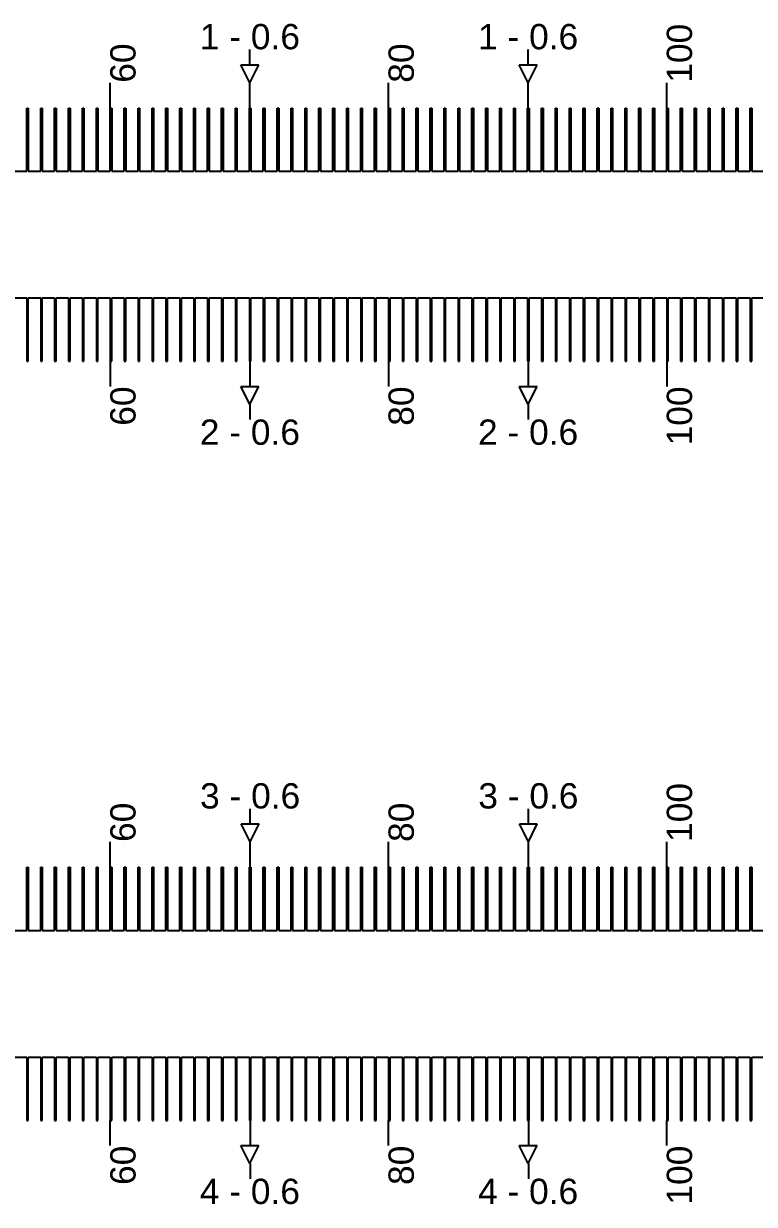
# Model space of a CAD drawing. Extents: x -119394 to 128420, y 74496 to 185496.
# Drawn here: x 44126 to 44414.9, y 112862.7 to 113329.2 of the extents above; entities that cross this region are included whole.
import ezdxf

# ---------------------------------------------------------------- set-up
doc = ezdxf.new("R2010")
doc.units = 13
doc.layers.add('CL - Label-1', color=120, linetype='Continuous')
doc.layers.add('CL - Label-2', color=132, linetype='Continuous')
doc.layers.add('CL - Sub-Micro', color=7, linetype='Continuous', true_color=0x47d1ff)
doc.styles.get("Standard").update_dxf_attribs({"font": 'arial.ttf'})

msp = doc.modelspace()

# ---------------------------------------------------------------- linework, layer by layer
for p, q in [((44215.49, 113312.94), (44215.49, 113318.94)), ((44325.49, 113312.94), (44325.49, 113318.94)), ((44160.29, 113295.86), (44160.29, 113305.86)), ((44215.49, 113295.86), (44215.49, 113305.86)), ((44270.29, 113295.86), (44270.29, 113305.86)), ((44325.49, 113295.86), (44325.49, 113305.86)), ((44380.29, 113295.86), (44380.29, 113305.86)), ((44160.29, 113195.86), (44160.29, 113185.86)), ((44215.49, 113195.86), (44215.49, 113185.86)), ((44270.29, 113195.86), (44270.29, 113185.86)), ((44325.49, 113195.86), (44325.49, 113185.86)), ((44380.29, 113195.86), (44380.29, 113185.86)), ((44215.49, 113178.79), (44215.49, 113172.79)), ((44325.49, 113178.79), (44325.49, 113172.79)), ((44215.59, 113012.94), (44215.59, 113018.94)), ((44325.59, 113012.94), (44325.59, 113018.94)), ((44160.29, 112995.86), (44160.29, 113005.86)), ((44215.59, 112995.86), (44215.59, 113005.86)), ((44270.29, 112995.86), (44270.29, 113005.86)), ((44325.59, 112995.86), (44325.59, 113005.86)), ((44380.29, 112995.86), (44380.29, 113005.86)), ((44160.29, 112885.86), (44160.29, 112895.86)), ((44215.59, 112895.86), (44215.59, 112885.86)), ((44270.29, 112885.86), (44270.29, 112895.86)), ((44325.59, 112895.86), (44325.59, 112885.86)), ((44380.29, 112885.86), (44380.29, 112895.86)), ((44215.59, 112878.79), (44215.59, 112872.79)), ((44325.59, 112878.79), (44325.59, 112872.79))]:
    msp.add_line(p, q)
at = {"layer": 'CL - Label-2'}
for p, q in [((44215.49, 113305.86), (44211.95, 113312.96)), ((44211.95, 113312.96), (44219.02, 113312.96)), ((44215.49, 113305.86), (44219.02, 113312.96)), ((44325.49, 113305.86), (44321.95, 113312.96)), ((44321.95, 113312.96), (44329.02, 113312.96)), ((44325.49, 113305.86), (44329.02, 113312.96)), ((44215.49, 113178.79), (44211.95, 113185.89)), ((44211.95, 113185.89), (44219.02, 113185.89)), ((44215.49, 113178.79), (44219.02, 113185.89)), ((44325.49, 113178.79), (44321.95, 113185.89)), ((44321.95, 113185.89), (44329.02, 113185.89)), ((44325.49, 113178.79), (44329.02, 113185.89)), ((44215.59, 113005.86), (44212.05, 113012.96)), ((44212.05, 113012.96), (44219.12, 113012.96)), ((44215.59, 113005.86), (44219.12, 113012.96)), ((44325.59, 113005.86), (44322.05, 113012.96)), ((44322.05, 113012.96), (44329.12, 113012.96)), ((44325.59, 113005.86), (44329.12, 113012.96)), ((44215.49, 112878.79), (44211.95, 112885.89)), ((44211.95, 112885.89), (44219.02, 112885.89)), ((44215.49, 112878.79), (44219.02, 112885.89)), ((44325.49, 112878.79), (44321.95, 112885.89)), ((44321.95, 112885.89), (44329.02, 112885.89)), ((44325.49, 112878.79), (44329.02, 112885.89))]:
    msp.add_line(p, q, dxfattribs=at)
at = {"layer": 'CL - Sub-Micro'}
for p, q in [((44127.29, 113270.86), (44127.29, 113295.86)), ((44127.29, 113295.86), (44127.89, 113295.86)), ((44127.89, 113295.86), (44127.89, 113270.86)), ((44132.79, 113270.86), (44132.79, 113295.86)), ((44132.79, 113295.86), (44133.39, 113295.86)), ((44133.39, 113295.86), (44133.39, 113270.86)), ((44138.29, 113270.86), (44138.29, 113295.86)), ((44138.29, 113295.86), (44138.89, 113295.86)), ((44138.89, 113295.86), (44138.89, 113270.86)), ((44143.79, 113270.86), (44143.79, 113295.86)), ((44143.79, 113295.86), (44144.39, 113295.86)), ((44144.39, 113295.86), (44144.39, 113270.86)), ((44149.29, 113270.86), (44149.29, 113295.86)), ((44149.29, 113295.86), (44149.89, 113295.86)), ((44149.89, 113295.86), (44149.89, 113270.86)), ((44154.79, 113270.86), (44154.79, 113295.86)), ((44154.79, 113295.86), (44155.39, 113295.86)), ((44155.39, 113295.86), (44155.39, 113270.86)), ((44160.29, 113270.86), (44160.29, 113295.86)), ((44160.29, 113295.86), (44160.89, 113295.86)), ((44160.89, 113295.86), (44160.89, 113270.86)), ((44165.79, 113270.86), (44165.79, 113295.86)), ((44165.79, 113295.86), (44166.39, 113295.86)), ((44166.39, 113295.86), (44166.39, 113270.86)), ((44171.29, 113270.86), (44171.29, 113295.86)), ((44171.29, 113295.86), (44171.89, 113295.86)), ((44171.89, 113295.86), (44171.89, 113270.86)), ((44176.79, 113270.86), (44176.79, 113295.86)), ((44176.79, 113295.86), (44177.39, 113295.86)), ((44177.39, 113295.86), (44177.39, 113270.86)), ((44182.29, 113270.86), (44182.29, 113295.86)), ((44182.29, 113295.86), (44182.89, 113295.86)), ((44182.89, 113295.86), (44182.89, 113270.86)), ((44187.79, 113270.86), (44187.79, 113295.86)), ((44187.79, 113295.86), (44188.39, 113295.86)), ((44188.39, 113295.86), (44188.39, 113270.86)), ((44193.29, 113270.86), (44193.29, 113295.86)), ((44193.29, 113295.86), (44193.89, 113295.86)), ((44193.89, 113295.86), (44193.89, 113270.86)), ((44198.79, 113270.86), (44198.79, 113295.86)), ((44198.79, 113295.86), (44199.39, 113295.86)), ((44199.39, 113295.86), (44199.39, 113270.86)), ((44204.29, 113270.86), (44204.29, 113295.86)), ((44204.29, 113295.86), (44204.89, 113295.86)), ((44204.89, 113295.86), (44204.89, 113270.86)), ((44209.79, 113270.86), (44209.79, 113295.86)), ((44209.79, 113295.86), (44210.39, 113295.86)), ((44210.39, 113295.86), (44210.39, 113270.86)), ((44215.29, 113270.86), (44215.29, 113295.86)), ((44215.29, 113295.86), (44215.89, 113295.86)), ((44215.89, 113295.86), (44215.89, 113270.86)), ((44220.79, 113270.86), (44220.79, 113295.86)), ((44220.79, 113295.86), (44221.39, 113295.86)), ((44221.39, 113295.86), (44221.39, 113270.86)), ((44226.29, 113270.86), (44226.29, 113295.86)), ((44226.29, 113295.86), (44226.89, 113295.86)), ((44226.89, 113295.86), (44226.89, 113270.86)), ((44231.79, 113270.86), (44231.79, 113295.86)), ((44231.79, 113295.86), (44232.39, 113295.86)), ((44232.39, 113295.86), (44232.39, 113270.86)), ((44237.29, 113270.86), (44237.29, 113295.86)), ((44237.29, 113295.86), (44237.89, 113295.86)), ((44237.89, 113295.86), (44237.89, 113270.86)), ((44242.79, 113270.86), (44242.79, 113295.86)), ((44242.79, 113295.86), (44243.39, 113295.86)), ((44243.39, 113295.86), (44243.39, 113270.86)), ((44248.29, 113270.86), (44248.29, 113295.86)), ((44248.29, 113295.86), (44248.89, 113295.86)), ((44248.89, 113295.86), (44248.89, 113270.86)), ((44253.79, 113270.86), (44253.79, 113295.86)), ((44253.79, 113295.86), (44254.39, 113295.86)), ((44254.39, 113295.86), (44254.39, 113270.86)), ((44259.29, 113270.86), (44259.29, 113295.86)), ((44259.29, 113295.86), (44259.89, 113295.86)), ((44259.89, 113295.86), (44259.89, 113270.86)), ((44264.79, 113270.86), (44264.79, 113295.86)), ((44264.79, 113295.86), (44265.39, 113295.86)), ((44265.39, 113295.86), (44265.39, 113270.86)), ((44270.29, 113270.86), (44270.29, 113295.86)), ((44270.29, 113295.86), (44270.89, 113295.86)), ((44270.89, 113295.86), (44270.89, 113270.86)), ((44275.79, 113270.86), (44275.79, 113295.86)), ((44275.79, 113295.86), (44276.39, 113295.86)), ((44276.39, 113295.86), (44276.39, 113270.86)), ((44281.29, 113270.86), (44281.29, 113295.86)), ((44281.29, 113295.86), (44281.89, 113295.86)), ((44281.89, 113295.86), (44281.89, 113270.86)), ((44286.79, 113270.86), (44286.79, 113295.86)), ((44286.79, 113295.86), (44287.39, 113295.86)), ((44287.39, 113295.86), (44287.39, 113270.86)), ((44292.29, 113270.86), (44292.29, 113295.86)), ((44292.29, 113295.86), (44292.89, 113295.86)), ((44292.89, 113295.86), (44292.89, 113270.86)), ((44297.79, 113270.86), (44297.79, 113295.86)), ((44297.79, 113295.86), (44298.39, 113295.86)), ((44298.39, 113295.86), (44298.39, 113270.86)), ((44303.29, 113270.86), (44303.29, 113295.86)), ((44303.29, 113295.86), (44303.89, 113295.86)), ((44303.89, 113295.86), (44303.89, 113270.86)), ((44308.79, 113270.86), (44308.79, 113295.86)), ((44308.79, 113295.86), (44309.39, 113295.86)), ((44309.39, 113295.86), (44309.39, 113270.86)), ((44314.29, 113270.86), (44314.29, 113295.86)), ((44314.29, 113295.86), (44314.89, 113295.86)), ((44314.89, 113295.86), (44314.89, 113270.86)), ((44319.79, 113270.86), (44319.79, 113295.86)), ((44319.79, 113295.86), (44320.39, 113295.86)), ((44320.39, 113295.86), (44320.39, 113270.86)), ((44325.29, 113270.86), (44325.29, 113295.86)), ((44325.29, 113295.86), (44325.89, 113295.86)), ((44325.89, 113295.86), (44325.89, 113270.86)), ((44330.79, 113270.86), (44330.79, 113295.86)), ((44330.79, 113295.86), (44331.39, 113295.86)), ((44331.39, 113295.86), (44331.39, 113270.86)), ((44336.29, 113270.86), (44336.29, 113295.86)), ((44336.29, 113295.86), (44336.89, 113295.86)), ((44336.89, 113295.86), (44336.89, 113270.86)), ((44341.79, 113270.86), (44341.79, 113295.86)), ((44341.79, 113295.86), (44342.39, 113295.86)), ((44342.39, 113295.86), (44342.39, 113270.86)), ((44347.29, 113270.86), (44347.29, 113295.86)), ((44347.29, 113295.86), (44347.89, 113295.86)), ((44347.89, 113295.86), (44347.89, 113270.86)), ((44352.79, 113270.86), (44352.79, 113295.86)), ((44352.79, 113295.86), (44353.39, 113295.86)), ((44353.39, 113295.86), (44353.39, 113270.86)), ((44358.29, 113270.86), (44358.29, 113295.86)), ((44358.29, 113295.86), (44358.89, 113295.86)), ((44358.89, 113295.86), (44358.89, 113270.86)), ((44363.79, 113270.86), (44363.79, 113295.86)), ((44363.79, 113295.86), (44364.39, 113295.86)), ((44364.39, 113295.86), (44364.39, 113270.86)), ((44369.29, 113270.86), (44369.29, 113295.86)), ((44369.29, 113295.86), (44369.89, 113295.86)), ((44369.89, 113295.86), (44369.89, 113270.86)), ((44374.79, 113270.86), (44374.79, 113295.86)), ((44374.79, 113295.86), (44375.39, 113295.86)), ((44375.39, 113295.86), (44375.39, 113270.86)), ((44380.29, 113270.86), (44380.29, 113295.86)), ((44380.29, 113295.86), (44380.89, 113295.86)), ((44380.89, 113295.86), (44380.89, 113270.86)), ((44385.79, 113270.86), (44385.79, 113295.86)), ((44385.79, 113295.86), (44386.39, 113295.86)), ((44386.39, 113295.86), (44386.39, 113270.86)), ((44391.29, 113270.86), (44391.29, 113295.86)), ((44391.29, 113295.86), (44391.89, 113295.86)), ((44391.89, 113295.86), (44391.89, 113270.86)), ((44396.79, 113270.86), (44396.79, 113295.86)), ((44396.79, 113295.86), (44397.39, 113295.86)), ((44397.39, 113295.86), (44397.39, 113270.86)), ((44402.29, 113270.86), (44402.29, 113295.86)), ((44402.29, 113295.86), (44402.89, 113295.86)), ((44402.89, 113295.86), (44402.89, 113270.86)), ((44407.79, 113270.86), (44407.79, 113295.86)), ((44407.79, 113295.86), (44408.39, 113295.86)), ((44408.39, 113295.86), (44408.39, 113270.86)), ((44413.29, 113270.86), (44413.29, 113295.86)), ((44413.29, 113295.86), (44413.89, 113295.86)), ((44413.89, 113295.86), (44413.89, 113270.86)), ((44122.39, 113270.86), (44127.29, 113270.86)), ((44127.89, 113270.86), (44132.79, 113270.86)), ((44133.39, 113270.86), (44138.29, 113270.86)), ((44138.89, 113270.86), (44143.79, 113270.86)), ((44144.39, 113270.86), (44149.29, 113270.86)), ((44149.89, 113270.86), (44154.79, 113270.86)), ((44155.39, 113270.86), (44160.29, 113270.86)), ((44160.89, 113270.86), (44165.79, 113270.86)), ((44166.39, 113270.86), (44171.29, 113270.86)), ((44171.89, 113270.86), (44176.79, 113270.86)), ((44177.39, 113270.86), (44182.29, 113270.86)), ((44182.89, 113270.86), (44187.79, 113270.86)), ((44188.39, 113270.86), (44193.29, 113270.86)), ((44193.89, 113270.86), (44198.79, 113270.86)), ((44199.39, 113270.86), (44204.29, 113270.86)), ((44204.89, 113270.86), (44209.79, 113270.86)), ((44210.39, 113270.86), (44215.29, 113270.86)), ((44215.89, 113270.86), (44220.79, 113270.86)), ((44221.39, 113270.86), (44226.29, 113270.86)), ((44226.89, 113270.86), (44231.79, 113270.86)), ((44232.39, 113270.86), (44237.29, 113270.86)), ((44237.89, 113270.86), (44242.79, 113270.86)), ((44243.39, 113270.86), (44248.29, 113270.86)), ((44248.89, 113270.86), (44253.79, 113270.86)), ((44254.39, 113270.86), (44259.29, 113270.86)), ((44259.89, 113270.86), (44264.79, 113270.86)), ((44265.39, 113270.86), (44270.29, 113270.86)), ((44270.89, 113270.86), (44275.79, 113270.86)), ((44276.39, 113270.86), (44281.29, 113270.86)), ((44281.89, 113270.86), (44286.79, 113270.86)), ((44287.39, 113270.86), (44292.29, 113270.86)), ((44292.89, 113270.86), (44297.79, 113270.86)), ((44298.39, 113270.86), (44303.29, 113270.86)), ((44303.89, 113270.86), (44308.79, 113270.86)), ((44309.39, 113270.86), (44314.29, 113270.86)), ((44314.89, 113270.86), (44319.79, 113270.86)), ((44320.39, 113270.86), (44325.29, 113270.86)), ((44325.89, 113270.86), (44330.79, 113270.86)), ((44331.39, 113270.86), (44336.29, 113270.86)), ((44336.89, 113270.86), (44341.79, 113270.86)), ((44342.39, 113270.86), (44347.29, 113270.86)), ((44347.89, 113270.86), (44352.79, 113270.86)), ((44353.39, 113270.86), (44358.29, 113270.86)), ((44358.89, 113270.86), (44363.79, 113270.86)), ((44364.39, 113270.86), (44369.29, 113270.86)), ((44369.89, 113270.86), (44374.79, 113270.86)), ((44375.39, 113270.86), (44380.29, 113270.86)), ((44380.89, 113270.86), (44385.79, 113270.86)), ((44386.39, 113270.86), (44391.29, 113270.86)), ((44391.89, 113270.86), (44396.79, 113270.86)), ((44397.39, 113270.86), (44402.29, 113270.86)), ((44402.89, 113270.86), (44407.79, 113270.86)), ((44408.39, 113270.86), (44413.29, 113270.86)), ((44413.89, 113270.86), (44418.79, 113270.86)), ((44122.39, 113220.86), (44127.29, 113220.86)), ((44127.29, 113220.86), (44127.29, 113195.86)), ((44127.89, 113195.86), (44127.89, 113220.86)), ((44127.89, 113220.86), (44132.79, 113220.86)), ((44132.79, 113220.86), (44132.79, 113195.86)), ((44133.39, 113195.86), (44133.39, 113220.86)), ((44133.39, 113220.86), (44138.29, 113220.86)), ((44138.29, 113220.86), (44138.29, 113195.86)), ((44138.89, 113195.86), (44138.89, 113220.86)), ((44138.89, 113220.86), (44143.79, 113220.86)), ((44143.79, 113220.86), (44143.79, 113195.86)), ((44144.39, 113195.86), (44144.39, 113220.86)), ((44144.39, 113220.86), (44149.29, 113220.86)), ((44149.29, 113220.86), (44149.29, 113195.86)), ((44149.89, 113195.86), (44149.89, 113220.86)), ((44149.89, 113220.86), (44154.79, 113220.86)), ((44154.79, 113220.86), (44154.79, 113195.86)), ((44155.39, 113195.86), (44155.39, 113220.86)), ((44155.39, 113220.86), (44160.29, 113220.86)), ((44160.29, 113220.86), (44160.29, 113195.86)), ((44160.89, 113195.86), (44160.89, 113220.86)), ((44160.89, 113220.86), (44165.79, 113220.86)), ((44165.79, 113220.86), (44165.79, 113195.86)), ((44166.39, 113195.86), (44166.39, 113220.86)), ((44166.39, 113220.86), (44171.29, 113220.86)), ((44171.29, 113220.86), (44171.29, 113195.86)), ((44171.89, 113195.86), (44171.89, 113220.86)), ((44171.89, 113220.86), (44176.79, 113220.86)), ((44176.79, 113220.86), (44176.79, 113195.86)), ((44177.39, 113195.86), (44177.39, 113220.86)), ((44177.39, 113220.86), (44182.29, 113220.86)), ((44182.29, 113220.86), (44182.29, 113195.86)), ((44182.89, 113195.86), (44182.89, 113220.86)), ((44182.89, 113220.86), (44187.79, 113220.86)), ((44187.79, 113220.86), (44187.79, 113195.86)), ((44188.39, 113195.86), (44188.39, 113220.86)), ((44188.39, 113220.86), (44193.29, 113220.86)), ((44193.29, 113220.86), (44193.29, 113195.86)), ((44193.89, 113195.86), (44193.89, 113220.86)), ((44193.89, 113220.86), (44198.79, 113220.86)), ((44198.79, 113220.86), (44198.79, 113195.86)), ((44199.39, 113195.86), (44199.39, 113220.86)), ((44199.39, 113220.86), (44204.29, 113220.86)), ((44204.29, 113220.86), (44204.29, 113195.86)), ((44204.89, 113195.86), (44204.89, 113220.86)), ((44204.89, 113220.86), (44209.79, 113220.86)), ((44209.79, 113220.86), (44209.79, 113195.86)), ((44210.39, 113195.86), (44210.39, 113220.86)), ((44210.39, 113220.86), (44215.29, 113220.86)), ((44215.29, 113220.86), (44215.29, 113195.86)), ((44215.89, 113195.86), (44215.89, 113220.86)), ((44215.89, 113220.86), (44220.79, 113220.86)), ((44220.79, 113220.86), (44220.79, 113195.86)), ((44221.39, 113195.86), (44221.39, 113220.86)), ((44221.39, 113220.86), (44226.29, 113220.86)), ((44226.29, 113220.86), (44226.29, 113195.86)), ((44226.89, 113195.86), (44226.89, 113220.86)), ((44226.89, 113220.86), (44231.79, 113220.86)), ((44231.79, 113220.86), (44231.79, 113195.86)), ((44232.39, 113195.86), (44232.39, 113220.86)), ((44232.39, 113220.86), (44237.29, 113220.86)), ((44237.29, 113220.86), (44237.29, 113195.86)), ((44237.89, 113195.86), (44237.89, 113220.86)), ((44237.89, 113220.86), (44242.79, 113220.86)), ((44242.79, 113220.86), (44242.79, 113195.86)), ((44243.39, 113195.86), (44243.39, 113220.86)), ((44243.39, 113220.86), (44248.29, 113220.86)), ((44248.29, 113220.86), (44248.29, 113195.86)), ((44248.89, 113195.86), (44248.89, 113220.86)), ((44248.89, 113220.86), (44253.79, 113220.86)), ((44253.79, 113220.86), (44253.79, 113195.86)), ((44254.39, 113195.86), (44254.39, 113220.86)), ((44254.39, 113220.86), (44259.29, 113220.86)), ((44259.29, 113220.86), (44259.29, 113195.86)), ((44259.89, 113195.86), (44259.89, 113220.86)), ((44259.89, 113220.86), (44264.79, 113220.86)), ((44264.79, 113220.86), (44264.79, 113195.86)), ((44265.39, 113195.86), (44265.39, 113220.86)), ((44265.39, 113220.86), (44270.29, 113220.86)), ((44270.29, 113220.86), (44270.29, 113195.86)), ((44270.89, 113195.86), (44270.89, 113220.86)), ((44270.89, 113220.86), (44275.79, 113220.86)), ((44275.79, 113220.86), (44275.79, 113195.86)), ((44276.39, 113195.86), (44276.39, 113220.86)), ((44276.39, 113220.86), (44281.29, 113220.86)), ((44281.29, 113220.86), (44281.29, 113195.86)), ((44281.89, 113195.86), (44281.89, 113220.86)), ((44281.89, 113220.86), (44286.79, 113220.86)), ((44286.79, 113220.86), (44286.79, 113195.86)), ((44287.39, 113195.86), (44287.39, 113220.86)), ((44287.39, 113220.86), (44292.29, 113220.86)), ((44292.29, 113220.86), (44292.29, 113195.86)), ((44292.89, 113195.86), (44292.89, 113220.86)), ((44292.89, 113220.86), (44297.79, 113220.86)), ((44297.79, 113220.86), (44297.79, 113195.86)), ((44298.39, 113195.86), (44298.39, 113220.86)), ((44298.39, 113220.86), (44303.29, 113220.86)), ((44303.29, 113220.86), (44303.29, 113195.86)), ((44303.89, 113195.86), (44303.89, 113220.86)), ((44303.89, 113220.86), (44308.79, 113220.86)), ((44308.79, 113220.86), (44308.79, 113195.86)), ((44309.39, 113195.86), (44309.39, 113220.86)), ((44309.39, 113220.86), (44314.29, 113220.86)), ((44314.29, 113220.86), (44314.29, 113195.86)), ((44314.89, 113195.86), (44314.89, 113220.86)), ((44314.89, 113220.86), (44319.79, 113220.86)), ((44319.79, 113220.86), (44319.79, 113195.86)), ((44320.39, 113195.86), (44320.39, 113220.86)), ((44320.39, 113220.86), (44325.29, 113220.86)), ((44325.29, 113220.86), (44325.29, 113195.86)), ((44325.89, 113195.86), (44325.89, 113220.86)), ((44325.89, 113220.86), (44330.79, 113220.86)), ((44330.79, 113220.86), (44330.79, 113195.86)), ((44331.39, 113195.86), (44331.39, 113220.86)), ((44331.39, 113220.86), (44336.29, 113220.86)), ((44336.29, 113220.86), (44336.29, 113195.86)), ((44336.89, 113195.86), (44336.89, 113220.86)), ((44336.89, 113220.86), (44341.79, 113220.86)), ((44341.79, 113220.86), (44341.79, 113195.86)), ((44342.39, 113195.86), (44342.39, 113220.86)), ((44342.39, 113220.86), (44347.29, 113220.86)), ((44347.29, 113220.86), (44347.29, 113195.86)), ((44347.89, 113195.86), (44347.89, 113220.86)), ((44347.89, 113220.86), (44352.79, 113220.86)), ((44352.79, 113220.86), (44352.79, 113195.86)), ((44353.39, 113195.86), (44353.39, 113220.86)), ((44353.39, 113220.86), (44358.29, 113220.86)), ((44358.29, 113220.86), (44358.29, 113195.86)), ((44358.89, 113195.86), (44358.89, 113220.86)), ((44358.89, 113220.86), (44363.79, 113220.86)), ((44363.79, 113220.86), (44363.79, 113195.86)), ((44364.39, 113195.86), (44364.39, 113220.86)), ((44364.39, 113220.86), (44369.29, 113220.86)), ((44369.29, 113220.86), (44369.29, 113195.86)), ((44369.89, 113195.86), (44369.89, 113220.86)), ((44369.89, 113220.86), (44374.79, 113220.86)), ((44374.79, 113220.86), (44374.79, 113195.86)), ((44375.39, 113195.86), (44375.39, 113220.86)), ((44375.39, 113220.86), (44380.29, 113220.86)), ((44380.29, 113220.86), (44380.29, 113195.86)), ((44380.89, 113195.86), (44380.89, 113220.86)), ((44380.89, 113220.86), (44385.79, 113220.86)), ((44385.79, 113220.86), (44385.79, 113195.86)), ((44386.39, 113195.86), (44386.39, 113220.86)), ((44386.39, 113220.86), (44391.29, 113220.86)), ((44391.29, 113220.86), (44391.29, 113195.86)), ((44391.89, 113195.86), (44391.89, 113220.86)), ((44391.89, 113220.86), (44396.79, 113220.86)), ((44396.79, 113220.86), (44396.79, 113195.86)), ((44397.39, 113195.86), (44397.39, 113220.86)), ((44397.39, 113220.86), (44402.29, 113220.86)), ((44402.29, 113220.86), (44402.29, 113195.86)), ((44402.89, 113195.86), (44402.89, 113220.86)), ((44402.89, 113220.86), (44407.79, 113220.86)), ((44407.79, 113220.86), (44407.79, 113195.86)), ((44408.39, 113195.86), (44408.39, 113220.86)), ((44408.39, 113220.86), (44413.29, 113220.86)), ((44413.29, 113220.86), (44413.29, 113195.86)), ((44413.89, 113195.86), (44413.89, 113220.86)), ((44413.89, 113220.86), (44418.79, 113220.86)), ((44127.29, 113195.86), (44127.89, 113195.86)), ((44132.79, 113195.86), (44133.39, 113195.86)), ((44138.29, 113195.86), (44138.89, 113195.86)), ((44143.79, 113195.86), (44144.39, 113195.86)), ((44149.29, 113195.86), (44149.89, 113195.86)), ((44154.79, 113195.86), (44155.39, 113195.86)), ((44160.29, 113195.86), (44160.89, 113195.86)), ((44165.79, 113195.86), (44166.39, 113195.86)), ((44171.29, 113195.86), (44171.89, 113195.86)), ((44176.79, 113195.86), (44177.39, 113195.86)), ((44182.29, 113195.86), (44182.89, 113195.86)), ((44187.79, 113195.86), (44188.39, 113195.86)), ((44193.29, 113195.86), (44193.89, 113195.86)), ((44198.79, 113195.86), (44199.39, 113195.86)), ((44204.29, 113195.86), (44204.89, 113195.86)), ((44209.79, 113195.86), (44210.39, 113195.86)), ((44215.29, 113195.86), (44215.89, 113195.86)), ((44220.79, 113195.86), (44221.39, 113195.86)), ((44226.29, 113195.86), (44226.89, 113195.86)), ((44231.79, 113195.86), (44232.39, 113195.86)), ((44237.29, 113195.86), (44237.89, 113195.86)), ((44242.79, 113195.86), (44243.39, 113195.86)), ((44248.29, 113195.86), (44248.89, 113195.86)), ((44253.79, 113195.86), (44254.39, 113195.86)), ((44259.29, 113195.86), (44259.89, 113195.86)), ((44264.79, 113195.86), (44265.39, 113195.86)), ((44270.29, 113195.86), (44270.89, 113195.86)), ((44275.79, 113195.86), (44276.39, 113195.86)), ((44281.29, 113195.86), (44281.89, 113195.86)), ((44286.79, 113195.86), (44287.39, 113195.86)), ((44292.29, 113195.86), (44292.89, 113195.86)), ((44297.79, 113195.86), (44298.39, 113195.86)), ((44303.29, 113195.86), (44303.89, 113195.86)), ((44308.79, 113195.86), (44309.39, 113195.86)), ((44314.29, 113195.86), (44314.89, 113195.86)), ((44319.79, 113195.86), (44320.39, 113195.86)), ((44325.29, 113195.86), (44325.89, 113195.86)), ((44330.79, 113195.86), (44331.39, 113195.86)), ((44336.29, 113195.86), (44336.89, 113195.86)), ((44341.79, 113195.86), (44342.39, 113195.86)), ((44347.29, 113195.86), (44347.89, 113195.86)), ((44352.79, 113195.86), (44353.39, 113195.86)), ((44358.29, 113195.86), (44358.89, 113195.86)), ((44363.79, 113195.86), (44364.39, 113195.86)), ((44369.29, 113195.86), (44369.89, 113195.86)), ((44374.79, 113195.86), (44375.39, 113195.86)), ((44380.29, 113195.86), (44380.89, 113195.86)), ((44385.79, 113195.86), (44386.39, 113195.86)), ((44391.29, 113195.86), (44391.89, 113195.86)), ((44396.79, 113195.86), (44397.39, 113195.86)), ((44402.29, 113195.86), (44402.89, 113195.86)), ((44407.79, 113195.86), (44408.39, 113195.86)), ((44413.29, 113195.86), (44413.89, 113195.86)), ((44127.29, 112970.86), (44127.29, 112995.86)), ((44127.29, 112995.86), (44127.89, 112995.86)), ((44127.89, 112995.86), (44127.89, 112970.86)), ((44132.79, 112970.86), (44132.79, 112995.86)), ((44132.79, 112995.86), (44133.39, 112995.86)), ((44133.39, 112995.86), (44133.39, 112970.86)), ((44138.29, 112970.86), (44138.29, 112995.86)), ((44138.29, 112995.86), (44138.89, 112995.86)), ((44138.89, 112995.86), (44138.89, 112970.86)), ((44143.79, 112970.86), (44143.79, 112995.86)), ((44143.79, 112995.86), (44144.39, 112995.86)), ((44144.39, 112995.86), (44144.39, 112970.86)), ((44149.29, 112970.86), (44149.29, 112995.86)), ((44149.29, 112995.86), (44149.89, 112995.86)), ((44149.89, 112995.86), (44149.89, 112970.86)), ((44154.79, 112970.86), (44154.79, 112995.86)), ((44154.79, 112995.86), (44155.39, 112995.86)), ((44155.39, 112995.86), (44155.39, 112970.86)), ((44160.29, 112970.86), (44160.29, 112995.86)), ((44160.29, 112995.86), (44160.89, 112995.86)), ((44160.89, 112995.86), (44160.89, 112970.86)), ((44165.79, 112970.86), (44165.79, 112995.86)), ((44165.79, 112995.86), (44166.39, 112995.86)), ((44166.39, 112995.86), (44166.39, 112970.86)), ((44171.29, 112970.86), (44171.29, 112995.86)), ((44171.29, 112995.86), (44171.89, 112995.86)), ((44171.89, 112995.86), (44171.89, 112970.86)), ((44176.79, 112970.86), (44176.79, 112995.86)), ((44176.79, 112995.86), (44177.39, 112995.86)), ((44177.39, 112995.86), (44177.39, 112970.86)), ((44182.29, 112970.86), (44182.29, 112995.86)), ((44182.29, 112995.86), (44182.89, 112995.86)), ((44182.89, 112995.86), (44182.89, 112970.86)), ((44187.79, 112970.86), (44187.79, 112995.86)), ((44187.79, 112995.86), (44188.39, 112995.86)), ((44188.39, 112995.86), (44188.39, 112970.86)), ((44193.29, 112970.86), (44193.29, 112995.86)), ((44193.29, 112995.86), (44193.89, 112995.86)), ((44193.89, 112995.86), (44193.89, 112970.86)), ((44198.79, 112970.86), (44198.79, 112995.86)), ((44198.79, 112995.86), (44199.39, 112995.86)), ((44199.39, 112995.86), (44199.39, 112970.86)), ((44204.29, 112970.86), (44204.29, 112995.86)), ((44204.29, 112995.86), (44204.89, 112995.86)), ((44204.89, 112995.86), (44204.89, 112970.86)), ((44209.79, 112970.86), (44209.79, 112995.86)), ((44209.79, 112995.86), (44210.39, 112995.86)), ((44210.39, 112995.86), (44210.39, 112970.86)), ((44215.29, 112970.86), (44215.29, 112995.86)), ((44215.29, 112995.86), (44215.89, 112995.86)), ((44215.89, 112995.86), (44215.89, 112970.86)), ((44220.79, 112970.86), (44220.79, 112995.86)), ((44220.79, 112995.86), (44221.39, 112995.86)), ((44221.39, 112995.86), (44221.39, 112970.86)), ((44226.29, 112970.86), (44226.29, 112995.86)), ((44226.29, 112995.86), (44226.89, 112995.86)), ((44226.89, 112995.86), (44226.89, 112970.86)), ((44231.79, 112970.86), (44231.79, 112995.86)), ((44231.79, 112995.86), (44232.39, 112995.86)), ((44232.39, 112995.86), (44232.39, 112970.86)), ((44237.29, 112970.86), (44237.29, 112995.86)), ((44237.29, 112995.86), (44237.89, 112995.86)), ((44237.89, 112995.86), (44237.89, 112970.86)), ((44242.79, 112970.86), (44242.79, 112995.86)), ((44242.79, 112995.86), (44243.39, 112995.86)), ((44243.39, 112995.86), (44243.39, 112970.86)), ((44248.29, 112970.86), (44248.29, 112995.86)), ((44248.29, 112995.86), (44248.89, 112995.86)), ((44248.89, 112995.86), (44248.89, 112970.86)), ((44253.79, 112970.86), (44253.79, 112995.86)), ((44253.79, 112995.86), (44254.39, 112995.86)), ((44254.39, 112995.86), (44254.39, 112970.86)), ((44259.29, 112970.86), (44259.29, 112995.86)), ((44259.29, 112995.86), (44259.89, 112995.86)), ((44259.89, 112995.86), (44259.89, 112970.86)), ((44264.79, 112970.86), (44264.79, 112995.86)), ((44264.79, 112995.86), (44265.39, 112995.86)), ((44265.39, 112995.86), (44265.39, 112970.86)), ((44270.29, 112970.86), (44270.29, 112995.86)), ((44270.29, 112995.86), (44270.89, 112995.86)), ((44270.89, 112995.86), (44270.89, 112970.86)), ((44275.79, 112970.86), (44275.79, 112995.86)), ((44275.79, 112995.86), (44276.39, 112995.86)), ((44276.39, 112995.86), (44276.39, 112970.86)), ((44281.29, 112970.86), (44281.29, 112995.86)), ((44281.29, 112995.86), (44281.89, 112995.86)), ((44281.89, 112995.86), (44281.89, 112970.86)), ((44286.79, 112970.86), (44286.79, 112995.86)), ((44286.79, 112995.86), (44287.39, 112995.86)), ((44287.39, 112995.86), (44287.39, 112970.86)), ((44292.29, 112970.86), (44292.29, 112995.86)), ((44292.29, 112995.86), (44292.89, 112995.86)), ((44292.89, 112995.86), (44292.89, 112970.86)), ((44297.79, 112970.86), (44297.79, 112995.86)), ((44297.79, 112995.86), (44298.39, 112995.86)), ((44298.39, 112995.86), (44298.39, 112970.86)), ((44303.29, 112970.86), (44303.29, 112995.86)), ((44303.29, 112995.86), (44303.89, 112995.86)), ((44303.89, 112995.86), (44303.89, 112970.86)), ((44308.79, 112970.86), (44308.79, 112995.86)), ((44308.79, 112995.86), (44309.39, 112995.86)), ((44309.39, 112995.86), (44309.39, 112970.86)), ((44314.29, 112970.86), (44314.29, 112995.86)), ((44314.29, 112995.86), (44314.89, 112995.86)), ((44314.89, 112995.86), (44314.89, 112970.86)), ((44319.79, 112970.86), (44319.79, 112995.86)), ((44319.79, 112995.86), (44320.39, 112995.86)), ((44320.39, 112995.86), (44320.39, 112970.86)), ((44325.29, 112970.86), (44325.29, 112995.86)), ((44325.29, 112995.86), (44325.89, 112995.86)), ((44325.89, 112995.86), (44325.89, 112970.86)), ((44330.79, 112970.86), (44330.79, 112995.86)), ((44330.79, 112995.86), (44331.39, 112995.86)), ((44331.39, 112995.86), (44331.39, 112970.86)), ((44336.29, 112970.86), (44336.29, 112995.86)), ((44336.29, 112995.86), (44336.89, 112995.86)), ((44336.89, 112995.86), (44336.89, 112970.86)), ((44341.79, 112970.86), (44341.79, 112995.86)), ((44341.79, 112995.86), (44342.39, 112995.86)), ((44342.39, 112995.86), (44342.39, 112970.86)), ((44347.29, 112970.86), (44347.29, 112995.86)), ((44347.29, 112995.86), (44347.89, 112995.86)), ((44347.89, 112995.86), (44347.89, 112970.86)), ((44352.79, 112970.86), (44352.79, 112995.86)), ((44352.79, 112995.86), (44353.39, 112995.86)), ((44353.39, 112995.86), (44353.39, 112970.86)), ((44358.29, 112970.86), (44358.29, 112995.86)), ((44358.29, 112995.86), (44358.89, 112995.86)), ((44358.89, 112995.86), (44358.89, 112970.86)), ((44363.79, 112970.86), (44363.79, 112995.86)), ((44363.79, 112995.86), (44364.39, 112995.86)), ((44364.39, 112995.86), (44364.39, 112970.86)), ((44369.29, 112970.86), (44369.29, 112995.86)), ((44369.29, 112995.86), (44369.89, 112995.86)), ((44369.89, 112995.86), (44369.89, 112970.86)), ((44374.79, 112970.86), (44374.79, 112995.86)), ((44374.79, 112995.86), (44375.39, 112995.86)), ((44375.39, 112995.86), (44375.39, 112970.86)), ((44380.29, 112970.86), (44380.29, 112995.86)), ((44380.29, 112995.86), (44380.89, 112995.86)), ((44380.89, 112995.86), (44380.89, 112970.86)), ((44385.79, 112970.86), (44385.79, 112995.86)), ((44385.79, 112995.86), (44386.39, 112995.86)), ((44386.39, 112995.86), (44386.39, 112970.86)), ((44391.29, 112970.86), (44391.29, 112995.86)), ((44391.29, 112995.86), (44391.89, 112995.86)), ((44391.89, 112995.86), (44391.89, 112970.86)), ((44396.79, 112970.86), (44396.79, 112995.86)), ((44396.79, 112995.86), (44397.39, 112995.86)), ((44397.39, 112995.86), (44397.39, 112970.86)), ((44402.29, 112970.86), (44402.29, 112995.86)), ((44402.29, 112995.86), (44402.89, 112995.86)), ((44402.89, 112995.86), (44402.89, 112970.86)), ((44407.79, 112970.86), (44407.79, 112995.86)), ((44407.79, 112995.86), (44408.39, 112995.86)), ((44408.39, 112995.86), (44408.39, 112970.86)), ((44413.29, 112970.86), (44413.29, 112995.86)), ((44413.29, 112995.86), (44413.89, 112995.86)), ((44413.89, 112995.86), (44413.89, 112970.86)), ((44122.39, 112970.86), (44127.29, 112970.86)), ((44127.89, 112970.86), (44132.79, 112970.86)), ((44133.39, 112970.86), (44138.29, 112970.86)), ((44138.89, 112970.86), (44143.79, 112970.86)), ((44144.39, 112970.86), (44149.29, 112970.86)), ((44149.89, 112970.86), (44154.79, 112970.86)), ((44155.39, 112970.86), (44160.29, 112970.86)), ((44160.89, 112970.86), (44165.79, 112970.86)), ((44166.39, 112970.86), (44171.29, 112970.86)), ((44171.89, 112970.86), (44176.79, 112970.86)), ((44177.39, 112970.86), (44182.29, 112970.86)), ((44182.89, 112970.86), (44187.79, 112970.86)), ((44188.39, 112970.86), (44193.29, 112970.86)), ((44193.89, 112970.86), (44198.79, 112970.86)), ((44199.39, 112970.86), (44204.29, 112970.86)), ((44204.89, 112970.86), (44209.79, 112970.86)), ((44210.39, 112970.86), (44215.29, 112970.86)), ((44215.89, 112970.86), (44220.79, 112970.86)), ((44221.39, 112970.86), (44226.29, 112970.86)), ((44226.89, 112970.86), (44231.79, 112970.86)), ((44232.39, 112970.86), (44237.29, 112970.86)), ((44237.89, 112970.86), (44242.79, 112970.86)), ((44243.39, 112970.86), (44248.29, 112970.86)), ((44248.89, 112970.86), (44253.79, 112970.86)), ((44254.39, 112970.86), (44259.29, 112970.86)), ((44259.89, 112970.86), (44264.79, 112970.86)), ((44265.39, 112970.86), (44270.29, 112970.86)), ((44270.89, 112970.86), (44275.79, 112970.86)), ((44276.39, 112970.86), (44281.29, 112970.86)), ((44281.89, 112970.86), (44286.79, 112970.86)), ((44287.39, 112970.86), (44292.29, 112970.86)), ((44292.89, 112970.86), (44297.79, 112970.86)), ((44298.39, 112970.86), (44303.29, 112970.86)), ((44303.89, 112970.86), (44308.79, 112970.86)), ((44309.39, 112970.86), (44314.29, 112970.86)), ((44314.89, 112970.86), (44319.79, 112970.86)), ((44320.39, 112970.86), (44325.29, 112970.86)), ((44325.89, 112970.86), (44330.79, 112970.86)), ((44331.39, 112970.86), (44336.29, 112970.86)), ((44336.89, 112970.86), (44341.79, 112970.86)), ((44342.39, 112970.86), (44347.29, 112970.86)), ((44347.89, 112970.86), (44352.79, 112970.86)), ((44353.39, 112970.86), (44358.29, 112970.86)), ((44358.89, 112970.86), (44363.79, 112970.86)), ((44364.39, 112970.86), (44369.29, 112970.86)), ((44369.89, 112970.86), (44374.79, 112970.86)), ((44375.39, 112970.86), (44380.29, 112970.86)), ((44380.89, 112970.86), (44385.79, 112970.86)), ((44386.39, 112970.86), (44391.29, 112970.86)), ((44391.89, 112970.86), (44396.79, 112970.86)), ((44397.39, 112970.86), (44402.29, 112970.86)), ((44402.89, 112970.86), (44407.79, 112970.86)), ((44408.39, 112970.86), (44413.29, 112970.86)), ((44413.89, 112970.86), (44418.79, 112970.86)), ((44122.39, 112920.86), (44127.29, 112920.86)), ((44127.29, 112920.86), (44127.29, 112895.86)), ((44127.89, 112895.86), (44127.89, 112920.86)), ((44127.89, 112920.86), (44132.79, 112920.86)), ((44132.79, 112920.86), (44132.79, 112895.86)), ((44133.39, 112895.86), (44133.39, 112920.86)), ((44133.39, 112920.86), (44138.29, 112920.86)), ((44138.29, 112920.86), (44138.29, 112895.86)), ((44138.89, 112895.86), (44138.89, 112920.86)), ((44138.89, 112920.86), (44143.79, 112920.86)), ((44143.79, 112920.86), (44143.79, 112895.86)), ((44144.39, 112895.86), (44144.39, 112920.86)), ((44144.39, 112920.86), (44149.29, 112920.86)), ((44149.29, 112920.86), (44149.29, 112895.86)), ((44149.89, 112895.86), (44149.89, 112920.86)), ((44149.89, 112920.86), (44154.79, 112920.86)), ((44154.79, 112920.86), (44154.79, 112895.86)), ((44155.39, 112895.86), (44155.39, 112920.86)), ((44155.39, 112920.86), (44160.29, 112920.86)), ((44160.29, 112920.86), (44160.29, 112895.86)), ((44160.89, 112895.86), (44160.89, 112920.86)), ((44160.89, 112920.86), (44165.79, 112920.86)), ((44165.79, 112920.86), (44165.79, 112895.86)), ((44166.39, 112895.86), (44166.39, 112920.86)), ((44166.39, 112920.86), (44171.29, 112920.86)), ((44171.29, 112920.86), (44171.29, 112895.86)), ((44171.89, 112895.86), (44171.89, 112920.86)), ((44171.89, 112920.86), (44176.79, 112920.86)), ((44176.79, 112920.86), (44176.79, 112895.86)), ((44177.39, 112895.86), (44177.39, 112920.86)), ((44177.39, 112920.86), (44182.29, 112920.86)), ((44182.29, 112920.86), (44182.29, 112895.86)), ((44182.89, 112895.86), (44182.89, 112920.86)), ((44182.89, 112920.86), (44187.79, 112920.86)), ((44187.79, 112920.86), (44187.79, 112895.86)), ((44188.39, 112895.86), (44188.39, 112920.86)), ((44188.39, 112920.86), (44193.29, 112920.86)), ((44193.29, 112920.86), (44193.29, 112895.86)), ((44193.89, 112895.86), (44193.89, 112920.86)), ((44193.89, 112920.86), (44198.79, 112920.86)), ((44198.79, 112920.86), (44198.79, 112895.86)), ((44199.39, 112895.86), (44199.39, 112920.86)), ((44199.39, 112920.86), (44204.29, 112920.86)), ((44204.29, 112920.86), (44204.29, 112895.86)), ((44204.89, 112895.86), (44204.89, 112920.86)), ((44204.89, 112920.86), (44209.79, 112920.86)), ((44209.79, 112920.86), (44209.79, 112895.86)), ((44210.39, 112895.86), (44210.39, 112920.86)), ((44210.39, 112920.86), (44215.29, 112920.86)), ((44215.29, 112920.86), (44215.29, 112895.86)), ((44215.89, 112895.86), (44215.89, 112920.86)), ((44215.89, 112920.86), (44220.79, 112920.86)), ((44220.79, 112920.86), (44220.79, 112895.86)), ((44221.39, 112895.86), (44221.39, 112920.86)), ((44221.39, 112920.86), (44226.29, 112920.86)), ((44226.29, 112920.86), (44226.29, 112895.86)), ((44226.89, 112895.86), (44226.89, 112920.86)), ((44226.89, 112920.86), (44231.79, 112920.86)), ((44231.79, 112920.86), (44231.79, 112895.86)), ((44232.39, 112895.86), (44232.39, 112920.86)), ((44232.39, 112920.86), (44237.29, 112920.86)), ((44237.29, 112920.86), (44237.29, 112895.86)), ((44237.89, 112895.86), (44237.89, 112920.86)), ((44237.89, 112920.86), (44242.79, 112920.86)), ((44242.79, 112920.86), (44242.79, 112895.86)), ((44243.39, 112895.86), (44243.39, 112920.86)), ((44243.39, 112920.86), (44248.29, 112920.86)), ((44248.29, 112920.86), (44248.29, 112895.86)), ((44248.89, 112895.86), (44248.89, 112920.86)), ((44248.89, 112920.86), (44253.79, 112920.86)), ((44253.79, 112920.86), (44253.79, 112895.86)), ((44254.39, 112895.86), (44254.39, 112920.86)), ((44254.39, 112920.86), (44259.29, 112920.86)), ((44259.29, 112920.86), (44259.29, 112895.86)), ((44259.89, 112895.86), (44259.89, 112920.86)), ((44259.89, 112920.86), (44264.79, 112920.86)), ((44264.79, 112920.86), (44264.79, 112895.86)), ((44265.39, 112895.86), (44265.39, 112920.86)), ((44265.39, 112920.86), (44270.29, 112920.86)), ((44270.29, 112920.86), (44270.29, 112895.86)), ((44270.89, 112895.86), (44270.89, 112920.86)), ((44270.89, 112920.86), (44275.79, 112920.86)), ((44275.79, 112920.86), (44275.79, 112895.86)), ((44276.39, 112895.86), (44276.39, 112920.86)), ((44276.39, 112920.86), (44281.29, 112920.86)), ((44281.29, 112920.86), (44281.29, 112895.86)), ((44281.89, 112895.86), (44281.89, 112920.86)), ((44281.89, 112920.86), (44286.79, 112920.86)), ((44286.79, 112920.86), (44286.79, 112895.86)), ((44287.39, 112895.86), (44287.39, 112920.86)), ((44287.39, 112920.86), (44292.29, 112920.86)), ((44292.29, 112920.86), (44292.29, 112895.86)), ((44292.89, 112895.86), (44292.89, 112920.86)), ((44292.89, 112920.86), (44297.79, 112920.86)), ((44297.79, 112920.86), (44297.79, 112895.86)), ((44298.39, 112895.86), (44298.39, 112920.86)), ((44298.39, 112920.86), (44303.29, 112920.86)), ((44303.29, 112920.86), (44303.29, 112895.86)), ((44303.89, 112895.86), (44303.89, 112920.86)), ((44303.89, 112920.86), (44308.79, 112920.86)), ((44308.79, 112920.86), (44308.79, 112895.86)), ((44309.39, 112895.86), (44309.39, 112920.86)), ((44309.39, 112920.86), (44314.29, 112920.86)), ((44314.29, 112920.86), (44314.29, 112895.86)), ((44314.89, 112895.86), (44314.89, 112920.86)), ((44314.89, 112920.86), (44319.79, 112920.86)), ((44319.79, 112920.86), (44319.79, 112895.86)), ((44320.39, 112895.86), (44320.39, 112920.86)), ((44320.39, 112920.86), (44325.29, 112920.86)), ((44325.29, 112920.86), (44325.29, 112895.86)), ((44325.89, 112895.86), (44325.89, 112920.86)), ((44325.89, 112920.86), (44330.79, 112920.86)), ((44330.79, 112920.86), (44330.79, 112895.86)), ((44331.39, 112895.86), (44331.39, 112920.86)), ((44331.39, 112920.86), (44336.29, 112920.86)), ((44336.29, 112920.86), (44336.29, 112895.86)), ((44336.89, 112895.86), (44336.89, 112920.86)), ((44336.89, 112920.86), (44341.79, 112920.86)), ((44341.79, 112920.86), (44341.79, 112895.86)), ((44342.39, 112895.86), (44342.39, 112920.86)), ((44342.39, 112920.86), (44347.29, 112920.86)), ((44347.29, 112920.86), (44347.29, 112895.86)), ((44347.89, 112895.86), (44347.89, 112920.86)), ((44347.89, 112920.86), (44352.79, 112920.86)), ((44352.79, 112920.86), (44352.79, 112895.86)), ((44353.39, 112895.86), (44353.39, 112920.86)), ((44353.39, 112920.86), (44358.29, 112920.86)), ((44358.29, 112920.86), (44358.29, 112895.86)), ((44358.89, 112895.86), (44358.89, 112920.86)), ((44358.89, 112920.86), (44363.79, 112920.86)), ((44363.79, 112920.86), (44363.79, 112895.86)), ((44364.39, 112895.86), (44364.39, 112920.86)), ((44364.39, 112920.86), (44369.29, 112920.86)), ((44369.29, 112920.86), (44369.29, 112895.86)), ((44369.89, 112895.86), (44369.89, 112920.86)), ((44369.89, 112920.86), (44374.79, 112920.86)), ((44374.79, 112920.86), (44374.79, 112895.86)), ((44375.39, 112895.86), (44375.39, 112920.86)), ((44375.39, 112920.86), (44380.29, 112920.86)), ((44380.29, 112920.86), (44380.29, 112895.86)), ((44380.89, 112895.86), (44380.89, 112920.86)), ((44380.89, 112920.86), (44385.79, 112920.86)), ((44385.79, 112920.86), (44385.79, 112895.86)), ((44386.39, 112895.86), (44386.39, 112920.86)), ((44386.39, 112920.86), (44391.29, 112920.86)), ((44391.29, 112920.86), (44391.29, 112895.86)), ((44391.89, 112895.86), (44391.89, 112920.86)), ((44391.89, 112920.86), (44396.79, 112920.86)), ((44396.79, 112920.86), (44396.79, 112895.86)), ((44397.39, 112895.86), (44397.39, 112920.86)), ((44397.39, 112920.86), (44402.29, 112920.86)), ((44402.29, 112920.86), (44402.29, 112895.86)), ((44402.89, 112895.86), (44402.89, 112920.86)), ((44402.89, 112920.86), (44407.79, 112920.86)), ((44407.79, 112920.86), (44407.79, 112895.86)), ((44408.39, 112895.86), (44408.39, 112920.86)), ((44408.39, 112920.86), (44413.29, 112920.86)), ((44413.29, 112920.86), (44413.29, 112895.86)), ((44413.89, 112895.86), (44413.89, 112920.86)), ((44413.89, 112920.86), (44418.79, 112920.86)), ((44127.29, 112895.86), (44127.89, 112895.86)), ((44132.79, 112895.86), (44133.39, 112895.86)), ((44138.29, 112895.86), (44138.89, 112895.86)), ((44143.79, 112895.86), (44144.39, 112895.86)), ((44149.29, 112895.86), (44149.89, 112895.86)), ((44154.79, 112895.86), (44155.39, 112895.86)), ((44160.29, 112895.86), (44160.89, 112895.86)), ((44165.79, 112895.86), (44166.39, 112895.86)), ((44171.29, 112895.86), (44171.89, 112895.86)), ((44176.79, 112895.86), (44177.39, 112895.86)), ((44182.29, 112895.86), (44182.89, 112895.86)), ((44187.79, 112895.86), (44188.39, 112895.86)), ((44193.29, 112895.86), (44193.89, 112895.86)), ((44198.79, 112895.86), (44199.39, 112895.86)), ((44204.29, 112895.86), (44204.89, 112895.86)), ((44209.79, 112895.86), (44210.39, 112895.86)), ((44215.29, 112895.86), (44215.89, 112895.86)), ((44220.79, 112895.86), (44221.39, 112895.86)), ((44226.29, 112895.86), (44226.89, 112895.86)), ((44231.79, 112895.86), (44232.39, 112895.86)), ((44237.29, 112895.86), (44237.89, 112895.86)), ((44242.79, 112895.86), (44243.39, 112895.86)), ((44248.29, 112895.86), (44248.89, 112895.86)), ((44253.79, 112895.86), (44254.39, 112895.86)), ((44259.29, 112895.86), (44259.89, 112895.86)), ((44264.79, 112895.86), (44265.39, 112895.86)), ((44270.29, 112895.86), (44270.89, 112895.86)), ((44275.79, 112895.86), (44276.39, 112895.86)), ((44281.29, 112895.86), (44281.89, 112895.86)), ((44286.79, 112895.86), (44287.39, 112895.86)), ((44292.29, 112895.86), (44292.89, 112895.86)), ((44297.79, 112895.86), (44298.39, 112895.86)), ((44303.29, 112895.86), (44303.89, 112895.86)), ((44308.79, 112895.86), (44309.39, 112895.86)), ((44314.29, 112895.86), (44314.89, 112895.86)), ((44319.79, 112895.86), (44320.39, 112895.86)), ((44325.29, 112895.86), (44325.89, 112895.86)), ((44330.79, 112895.86), (44331.39, 112895.86)), ((44336.29, 112895.86), (44336.89, 112895.86)), ((44341.79, 112895.86), (44342.39, 112895.86)), ((44347.29, 112895.86), (44347.89, 112895.86)), ((44352.79, 112895.86), (44353.39, 112895.86)), ((44358.29, 112895.86), (44358.89, 112895.86)), ((44363.79, 112895.86), (44364.39, 112895.86)), ((44369.29, 112895.86), (44369.89, 112895.86)), ((44374.79, 112895.86), (44375.39, 112895.86)), ((44380.29, 112895.86), (44380.89, 112895.86)), ((44385.79, 112895.86), (44386.39, 112895.86)), ((44391.29, 112895.86), (44391.89, 112895.86)), ((44396.79, 112895.86), (44397.39, 112895.86)), ((44402.29, 112895.86), (44402.89, 112895.86)), ((44407.79, 112895.86), (44408.39, 112895.86)), ((44413.29, 112895.86), (44413.89, 112895.86))]:
    msp.add_line(p, q, dxfattribs=at)

# ---------------------------------------------------------------- texts
at = {"layer": 'CL - Label-1', "char_height": 10, "rotation": 90}
for s, insert, attachment_point in [('100', (44380.29, 113305.86), 1), ('60', (44160.29, 113305.86), 1), ('80', (44270.29, 113305.86), 1), ('60', (44160.29, 113185.86), 3), ('80', (44270.29, 113185.86), 3), ('100', (44380.29, 113185.86), 3), ('100', (44380.29, 113005.86), 1), ('60', (44160.29, 113005.86), 1), ('80', (44270.29, 113005.86), 1), ('60', (44160.29, 112885.86), 3), ('80', (44270.29, 112885.86), 3), ('100', (44380.29, 112885.86), 3)]:
    msp.add_mtext_dynamic_manual_height_columns(s, width=21.565, gutter_width=12.5, heights=[8.55], dxfattribs=dict(at, insert=insert, attachment_point=attachment_point))
at = {"layer": 'CL - Label-2', "char_height": 10}
for s, insert, attachment_point in [('1 - 0.6', (44215.49, 113318.94), 8), ('1 - 0.6', (44325.49, 113318.94), 8), ('2 - 0.6', (44215.49, 113172.79), 2), ('2 - 0.6', (44325.49, 113172.79), 2), ('3 - 0.6', (44215.59, 113018.94), 8), ('3 - 0.6', (44325.59, 113018.94), 8), ('4 - 0.6', (44215.49, 112872.79), 2), ('4 - 0.6', (44325.49, 112872.79), 2)]:
    msp.add_mtext_dynamic_manual_height_columns(s, width=52.3045, gutter_width=12.5, heights=[18.11], dxfattribs=dict(at, insert=insert, attachment_point=attachment_point))

doc.saveas('drawing.dxf')
